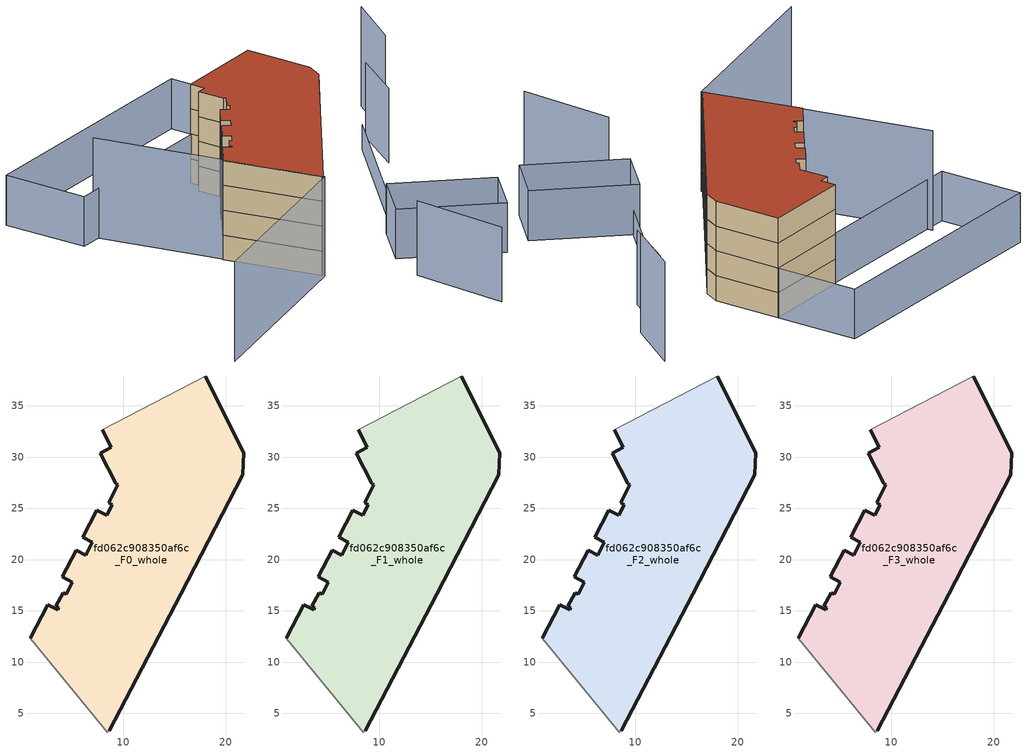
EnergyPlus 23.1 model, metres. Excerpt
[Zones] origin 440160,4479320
fd062c908350af6c_F0_whole
 floor ground (EU_floor_Construction): 18.02,37.91 21.75,30.44 21.68,28.26 15.6,16.61 8.66,3.32 8.43,3.18 0.95,12.33 2.64,15.58 3.63,15.08 3.72,15.28 3.41,15.43 4.13,16.78 4.43,16.62 5.01,17.78 4.07,18.31 5.43,20.93 6.36,20.44 6.99,21.7 6.04,22.19 7.41,24.83 8.41,24.35 8.92,25.35 8.59,25.53 9.48,27.3 9.25,27.44 7.74,30.39 8.81,30.97 7.97,32.67 z0
 wall outside (EU_wall_Construction): 8.66,3.32 15.6,16.61 21.68,28.26 21.75,30.44 18.02,37.91 / 7.97,32.67 8.81,30.97 7.74,30.39 9.25,27.44 9.48,27.3 8.59,25.53 8.92,25.35 8.41,24.35 7.41,24.83 6.04,22.19 6.99,21.7 6.36,20.44 5.43,20.93 4.07,18.31 5.01,17.78 4.43,16.62 4.13,16.78 3.41,15.43 3.72,15.28 3.63,15.08 2.64,15.58 0.95,12.33 z0:3
 wall adiabatic (EU_wall_Construction): 0.95,12.33 8.43,3.18 8.66,3.32 / 18.02,37.91 7.97,32.67 z0:3
fd062c908350af6c_F1_whole
 floor to fd062c908350af6c_F0_whole (EU_floor_Construction): 18.02,37.91 21.75,30.44 21.68,28.26 15.6,16.61 8.66,3.32 8.43,3.18 0.95,12.33 2.64,15.58 3.63,15.08 3.72,15.28 3.41,15.43 4.13,16.78 4.43,16.62 5.01,17.78 4.07,18.31 5.43,20.93 6.36,20.44 6.99,21.7 6.04,22.19 7.41,24.83 8.41,24.35 8.92,25.35 8.59,25.53 9.48,27.3 9.25,27.44 7.74,30.39 8.81,30.97 7.97,32.67 z3
 wall outside (EU_wall_Construction): 8.66,3.32 15.6,16.61 21.68,28.26 21.75,30.44 18.02,37.91 / 7.97,32.67 8.81,30.97 7.74,30.39 9.25,27.44 9.48,27.3 8.59,25.53 8.92,25.35 8.41,24.35 7.41,24.83 6.04,22.19 6.99,21.7 6.36,20.44 5.43,20.93 4.07,18.31 5.01,17.78 4.43,16.62 4.13,16.78 3.41,15.43 3.72,15.28 3.63,15.08 2.64,15.58 0.95,12.33 z3:6
 wall adiabatic (EU_wall_Construction): 0.95,12.33 8.43,3.18 8.66,3.32 / 18.02,37.91 7.97,32.67 z3:6
fd062c908350af6c_F2_whole
 floor to fd062c908350af6c_F1_whole (EU_floor_Construction): 18.02,37.91 21.75,30.44 21.68,28.26 15.6,16.61 8.66,3.32 8.43,3.18 0.95,12.33 2.64,15.58 3.63,15.08 3.72,15.28 3.41,15.43 4.13,16.78 4.43,16.62 5.01,17.78 4.07,18.31 5.43,20.93 6.36,20.44 6.99,21.7 6.04,22.19 7.41,24.83 8.41,24.35 8.92,25.35 8.59,25.53 9.48,27.3 9.25,27.44 7.74,30.39 8.81,30.97 7.97,32.67 z6
 wall outside (EU_wall_Construction): 8.66,3.32 15.6,16.61 21.68,28.26 21.75,30.44 18.02,37.91 / 7.97,32.67 8.81,30.97 7.74,30.39 9.25,27.44 9.48,27.3 8.59,25.53 8.92,25.35 8.41,24.35 7.41,24.83 6.04,22.19 6.99,21.7 6.36,20.44 5.43,20.93 4.07,18.31 5.01,17.78 4.43,16.62 4.13,16.78 3.41,15.43 3.72,15.28 3.63,15.08 2.64,15.58 0.95,12.33 z6:9
 wall adiabatic (EU_wall_Construction): 0.95,12.33 8.43,3.18 8.66,3.32 / 18.02,37.91 7.97,32.67 z6:9
fd062c908350af6c_F3_whole
 floor to fd062c908350af6c_F2_whole (EU_floor_Construction): 18.02,37.91 21.75,30.44 21.68,28.26 15.6,16.61 8.66,3.32 8.43,3.18 0.95,12.33 2.64,15.58 3.63,15.08 3.72,15.28 3.41,15.43 4.13,16.78 4.43,16.62 5.01,17.78 4.07,18.31 5.43,20.93 6.36,20.44 6.99,21.7 6.04,22.19 7.41,24.83 8.41,24.35 8.92,25.35 8.59,25.53 9.48,27.3 9.25,27.44 7.74,30.39 8.81,30.97 7.97,32.67 z9
 wall outside (EU_wall_Construction): 8.66,3.32 15.6,16.61 21.68,28.26 21.75,30.44 18.02,37.91 / 7.97,32.67 8.81,30.97 7.74,30.39 9.25,27.44 9.48,27.3 8.59,25.53 8.92,25.35 8.41,24.35 7.41,24.83 6.04,22.19 6.99,21.7 6.36,20.44 5.43,20.93 4.07,18.31 5.01,17.78 4.43,16.62 4.13,16.78 3.41,15.43 3.72,15.28 3.63,15.08 2.64,15.58 0.95,12.33 z9:12
 wall adiabatic (EU_wall_Construction): 0.95,12.33 8.43,3.18 8.66,3.32 / 18.02,37.91 7.97,32.67 z9:12
 roof outside (EU_roof_Construction): 8.66,3.32 15.6,16.61 21.68,28.26 21.75,30.44 18.02,37.91 7.97,32.67 8.81,30.97 7.74,30.39 9.25,27.44 9.48,27.3 8.59,25.53 8.92,25.35 8.41,24.35 7.41,24.83 6.04,22.19 6.99,21.7 6.36,20.44 5.43,20.93 4.07,18.31 5.01,17.78 4.43,16.62 4.13,16.78 3.41,15.43 3.72,15.28 3.63,15.08 2.64,15.58 0.95,12.33 8.43,3.18 z12
shading: 30.01,27.25 31.12,34.63 / 17.73,-1.75 22.49,-12.63 z0:9; 33.4,34.29 34.81,42.43 / -8.69,24.72 8.61,2.95 / 8.61,2.95 -11.4,-12.96 z0:12; 20.34,10.17 32.04,5.84 / 32.04,5.84 29.54,-0.91 / 29.54,-0.91 17.84,3.42 / 17.84,3.42 20.34,10.17 / -15.54,32.35 13.38,47.07 / 13.38,47.07 18.15,37.69 / 18.15,37.69 -10.76,22.97 / -10.76,22.97 -15.54,32.35 z0:6; 21.04,9.91 29.17,31.82 z0:3
[Building]
EU S2 Campaign: North Axis=0; Terrain=City; Solar Distribution=FullExterior
[Site:Location]
Madrid: Latitude=40.5; Longitude=-3.5; Time Zone=1; Elevation=609
[SizingPeriod:WeatherFileDays]
AnnualSizingPeriod: Begin Month=1; Begin Day of Month=1; End Month=12; End Day of Month=31; Day of Week for Start Day=Monday; Use Weather File Daylight Saving Period=No; Use Weather File Rain and Snow Indicators=No
[MATERIAL]
EU_InternalMass_Material: Roughness=MediumRough; Thickness=0.1; Conductivity=1; Density=1800; Specific Heat=900; Thermal Absorptance=0.9; Solar Absorptance=0.7; Visible Absorptance=0.7
[MATERIAL:NOMASS] Roughness=MediumRough; Thermal Absorptance=0.9; Solar Absorptance=0.7; Visible Absorptance=0.7
Name | Thermal Resistance
EU_wall_NoMass | 1.60022
EU_roof_NoMass | 1.57597
EU_floor_NoMass | 0.470652
[CONSTRUCTION]
EU_wall_Construction: EU_wall_NoMass
EU_roof_Construction: EU_roof_NoMass
EU_floor_Construction: EU_floor_NoMass
EU_InternalMass_Construction: EU_InternalMass_Material
[ZONE] Type=1; Multiplier=1; Ceiling Height=autocalculate; Volume=1019.67; Floor Area=autocalculate; Part of Total Floor Area=Yes
fd062c908350af6c_F0_whole; fd062c908350af6c_F1_whole; fd062c908350af6c_F2_whole; fd062c908350af6c_F3_whole
[INTERNALMASS] Construction=EU_InternalMass_Construction; Surface Area=339.89
Name | Zone or ZoneList
fd062c908350af6c_F0_whole_EU_InternalMass | fd062c908350af6c_F0_whole
fd062c908350af6c_F1_whole_EU_InternalMass | fd062c908350af6c_F1_whole
fd062c908350af6c_F2_whole_EU_InternalMass | fd062c908350af6c_F2_whole
fd062c908350af6c_F3_whole_EU_InternalMass | fd062c908350af6c_F3_whole
[OTHEREQUIPMENT] Fuel Type=Electricity; Design Level Calculation Method=Watts/Area; Power per Zone Floor Area=1; Fraction Latent=0; Fraction Radiant=0; Fraction Lost=0; Carbon Dioxide Generation Rate=0; EndUse Subcategory=EU_Step8_InternalGains
Name | Zone or ZoneList or Space or SpaceList | Schedule
EU_Step8_InternalGain_fd062c908350af6c_F0_whole_f000 | fd062c908350af6c_F0_whole | EU_Step8_GainSchedule_fd062c908350af6c_F0_whole_f000
EU_Step8_InternalGain_fd062c908350af6c_F1_whole_f000 | fd062c908350af6c_F1_whole | EU_Step8_GainSchedule_fd062c908350af6c_F1_whole_f000
EU_Step8_InternalGain_fd062c908350af6c_F2_whole_f000 | fd062c908350af6c_F2_whole | EU_Step8_GainSchedule_fd062c908350af6c_F2_whole_f000
EU_Step8_InternalGain_fd062c908350af6c_F3_whole_f000 | fd062c908350af6c_F3_whole | EU_Step8_GainSchedule_fd062c908350af6c_F3_whole_f000
[ZONEVENTILATION:DESIGNFLOWRATE] Schedule=EU_AlwaysOn; Design Flow Rate Calculation Method=AirChanges/Hour; Air Changes per Hour=0.480704; Ventilation Type=Natural; Fan Pressure Rise=0; Fan Total Efficiency=1; Constant Term Coefficient=1; Temperature Term Coefficient=0; Velocity Term Coefficient=0; Velocity Squared Term Coefficient=0; Minimum Indoor Temperature=-100; Maximum Indoor Temperature=100; Delta Temperature=-100; Minimum Outdoor Temperature=-100; Maximum Outdoor Temperature=100; Maximum Wind Speed=40
Name | Zone or ZoneList or Space or SpaceList
EU_ConstantAir_fd062c908350af6c_F0_whole | fd062c908350af6c_F0_whole
EU_ConstantAir_fd062c908350af6c_F1_whole | fd062c908350af6c_F1_whole
EU_ConstantAir_fd062c908350af6c_F2_whole | fd062c908350af6c_F2_whole
EU_ConstantAir_fd062c908350af6c_F3_whole | fd062c908350af6c_F3_whole
[HVACTEMPLATE:THERMOSTAT] Constant Heating Setpoint=20; Constant Cooling Setpoint=50
EU_HeatOnly_fd062c908350af6c_F0_whole; EU_HeatOnly_fd062c908350af6c_F1_whole; EU_HeatOnly_fd062c908350af6c_F2_whole; EU_HeatOnly_fd062c908350af6c_F3_whole
[HVACTEMPLATE:ZONE:IDEALLOADSAIRSYSTEM] System Availability Schedule=EU_AlwaysOn; Maximum Heating Supply Air Temperature=50; Minimum Cooling Supply Air Temperature=13; Maximum Heating Supply Air Humidity Ratio=0.0156; Minimum Cooling Supply Air Humidity Ratio=0.0077; Heating Limit=NoLimit; Cooling Limit=NoLimit; Heating Availability Schedule=EU_AlwaysOn; Cooling Availability Schedule=EU_CoolingOff; Dehumidification Control Type=ConstantSensibleHeatRatio; Cooling Sensible Heat Ratio=0.7; Dehumidification Setpoint=60; Humidification Control Type=None; Humidification Setpoint=30; Outdoor Air Method=None; Outdoor Air Flow Rate per Person=0.00944; Outdoor Air Flow Rate per Zone Floor Area=0; Outdoor Air Flow Rate per Zone=0; Demand Controlled Ventilation Type=None; Outdoor Air Economizer Type=NoEconomizer; Heat Recovery Type=None; Sensible Heat Recovery Effectiveness=0.7; Latent Heat Recovery Effectiveness=0.65
Name | Template Thermostat
fd062c908350af6c_F0_whole | EU_HeatOnly_fd062c908350af6c_F0_whole
fd062c908350af6c_F1_whole | EU_HeatOnly_fd062c908350af6c_F1_whole
fd062c908350af6c_F2_whole | EU_HeatOnly_fd062c908350af6c_F2_whole
fd062c908350af6c_F3_whole | EU_HeatOnly_fd062c908350af6c_F3_whole
[SIZING:ZONE] Zone Cooling Design Supply Air Temperature Input Method=SupplyAirTemperature; Zone Cooling Design Supply Air Temperature=13; Zone Heating Design Supply Air Temperature Input Method=SupplyAirTemperature; Zone Heating Design Supply Air Temperature=50; Zone Cooling Design Supply Air Humidity Ratio=0.008; Zone Heating Design Supply Air Humidity Ratio=0.008; Cooling Design Air Flow Method=DesignDay; Cooling Design Air Flow Rate=0; Cooling Minimum Air Flow per Zone Floor Area=0.000762; Cooling Minimum Air Flow=0; Cooling Minimum Air Flow Fraction=0.2; Heating Design Air Flow Method=DesignDay; Heating Design Air Flow Rate=0; Heating Maximum Air Flow per Zone Floor Area=0.002032; Heating Maximum Air Flow=0.141576; Heating Maximum Air Flow Fraction=0.3; Account for Dedicated Outdoor Air System=No; Dedicated Outdoor Air System Control Strategy=NeutralSupplyAir; Dedicated Outdoor Air Low Setpoint Temperature for Design=autosize; Dedicated Outdoor Air High Setpoint Temperature for Design=autosize; Zone Load Sizing Method=Sensible Load Only No Latent Load; Zone Latent Cooling Design Supply Air Humidity Ratio Input Method=HumidityRatioDifference; Zone Cooling Design Supply Air Humidity Ratio Difference=0.005; Zone Latent Heating Design Supply Air Humidity Ratio Input Method=HumidityRatioDifference; Zone Humidification Design Supply Air Humidity Ratio Difference=0.005
fd062c908350af6c_F0_whole; fd062c908350af6c_F1_whole; fd062c908350af6c_F2_whole; fd062c908350af6c_F3_whole
[SCHEDULE:CONSTANT]
Name | Hourly Value
EU_AlwaysOn | 1
EU_CoolingOff | 0
[SCHEDULE:FILE] Column Number=1; Rows to Skip at Top=0; Number of Hours of Data=8760; Column Separator=Comma; Interpolate to Timestep=No; Minutes per Item=60; Adjust Schedule for Daylight Savings=Yes
Name | File
EU_Step8_GainSchedule_fd062c908350af6c_F0_whole_f000 | ../../schedules/fd062c908350af6c/fd062c908350af6c_F0_whole_f000_gain.csv
EU_Step8_GainSchedule_fd062c908350af6c_F1_whole_f000 | ../../schedules/fd062c908350af6c/fd062c908350af6c_F1_whole_f000_gain.csv
EU_Step8_GainSchedule_fd062c908350af6c_F2_whole_f000 | ../../schedules/fd062c908350af6c/fd062c908350af6c_F2_whole_f000_gain.csv
EU_Step8_GainSchedule_fd062c908350af6c_F3_whole_f000 | ../../schedules/fd062c908350af6c/fd062c908350af6c_F3_whole_f000_gain.csv
